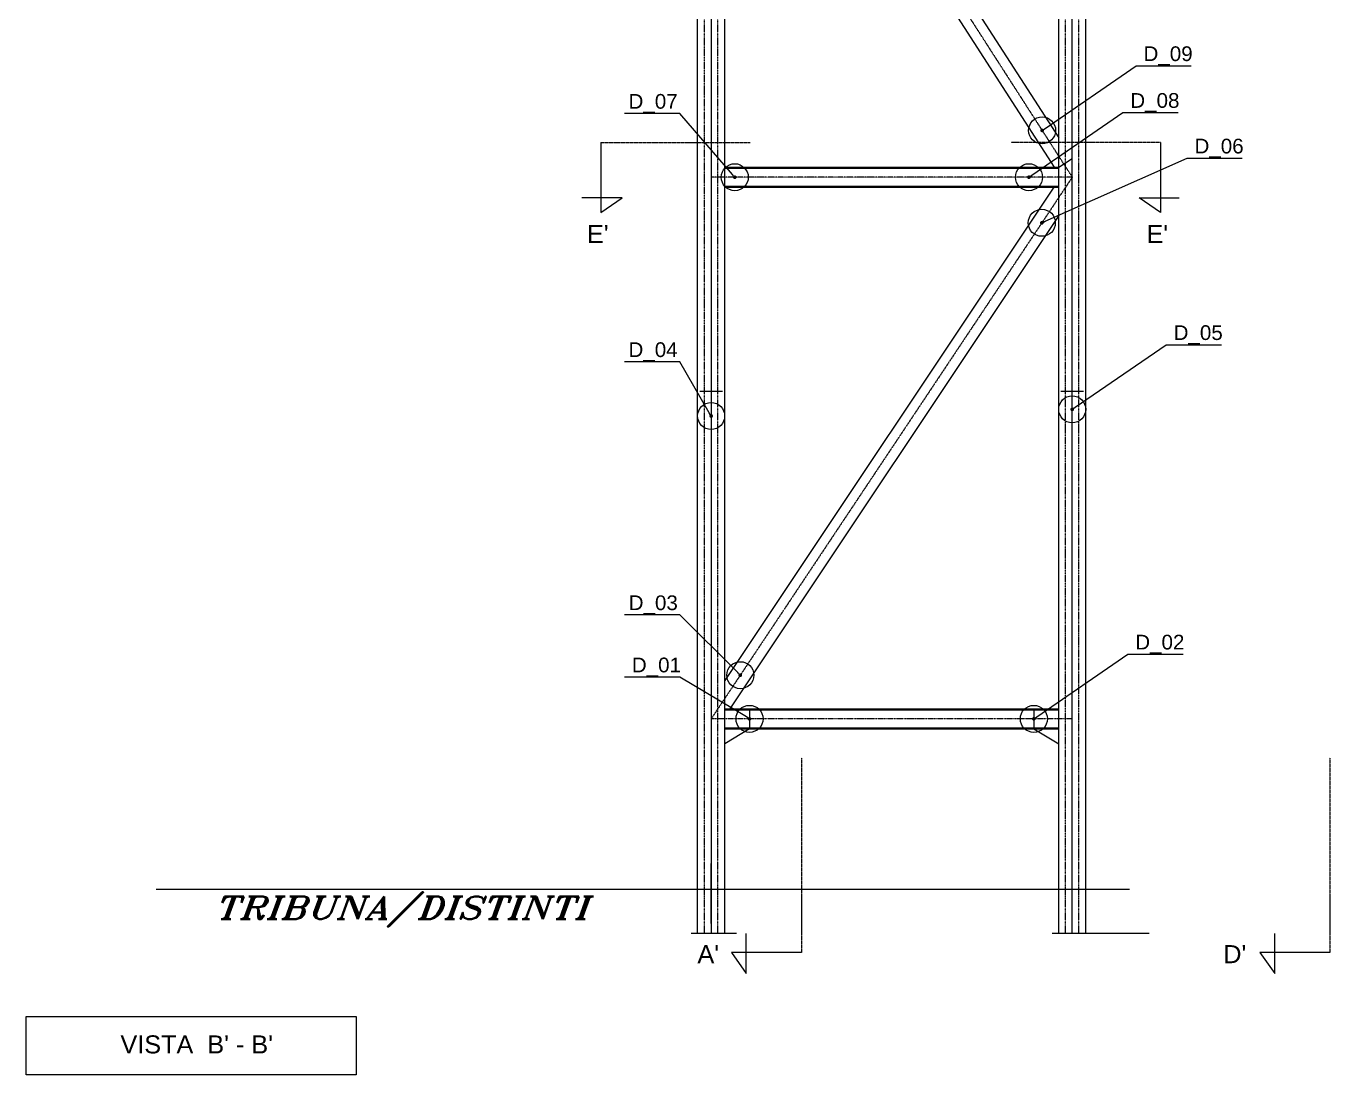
# Model space of a CAD drawing. Header units: metres. Extents: x 11 to 152679, y -40 to 137873.
# Drawn here: x 123788 to 152679, y 23541 to 46777 of the extents above; entities that cross this region are included whole.
import ezdxf
from ezdxf import colors
from ezdxf.entities.mleader import LeaderData, LeaderLine
from ezdxf.enums import TextEntityAlignment as Align
from ezdxf.math import Vec2, Vec3

# ---------------------------------------------------------------- set-up
doc = ezdxf.new("R2010")
doc.units = ezdxf.units.M
doc.linetypes.add('ASSI', pattern=[0.8, 0.4, -0.2, 0, -0.2])
doc.linetypes.add('CENTER', pattern=[2, 1.25, -0.25, 0.25, -0.25])
for name, color, linetype in [('Assi', 6, 'ASSI'), ('CA3', 6, 'Continuous'), ('CA7', 2, 'Continuous'), ('G', 5, 'Continuous'), ('Quote', 7, 'Continuous'), ('Scritte 0.2mm', 4, 'Continuous'), ('TRAT7', 2, 'CENTER'), ('TXT7', 2, 'Continuous')]:
    doc.layers.add(name, color=color, linetype=linetype)
doc.styles.add('Interprogetti Swis', font='swissl.ttf')
doc.styles.add('ROMANT', font='Romant', dxfattribs={"width": 1.25, "oblique": 20})
doc.styles.get("Standard").update_dxf_attribs({"font": 'arial.ttf'})

# ---------------------------------------------------------------- blocks, each defined once
blk = doc.blocks.new('_Dot')
at = {"color": 0, "linetype": 'ByBlock', "lineweight": -2}
blk.add_line((-0.5, 0), (-1, 0), dxfattribs=at)
at = {"color": 0, "linetype": 'ByBlock', "const_width": 0.5}
blk.add_lwpolyline([(-0.25, 0, 1), (0.25, 0, 1)], format="xyb", close=True, dxfattribs=at)

msp = doc.modelspace()

# ---------------------------------------------------------------- linework, layer by layer
msp.add_line((146668.5956, 43649.3509), (146965.5318, 43840.3527))
for centre in [(146301.7587, 44465.6065), (139491.8628, 43428.9252), (146008.9632, 43429.3509), (146295.4874, 42419.2629), (138968.5956, 38139.2626), (146968.5956, 38285.9571), (139614.0671, 32397.1324), (139818.1991, 31429.3509), (146118.5956, 31428.9252)]:
    msp.add_circle(centre, 299.1796)
at = {"layer": 'Assi'}
for p, q in [((138818.5956, 26678.9252), (138818.5956, 61623.126)), ((139118.5956, 26678.9252), (139118.5956, 61609.4698)), ((146818.5956, 26678.9252), (146818.5956, 61186.126)), ((147118.5956, 26678.9252), (147118.5956, 61186.126)), ((138968.5956, 55865.9252), (146968.5956, 43428.9252)), ((146968.5956, 43428.9252), (138968.5956, 31428.9252)), ((146968.5956, 43428.9252), (138968.5956, 43428.9252)), ((146968.5956, 31428.9252), (138968.5956, 31428.9252))]:
    msp.add_line(p, q, dxfattribs=at)
at = {"layer": 'CA3'}
msp.add_line((138968.5956, 26895.6006), (138968.5956, 28225.6684), dxfattribs=at)
at = {"layer": 'CA7'}
for p, q in [((139527.7765, 26674.1122), (138527.7765, 26674.1122)), ((147527.7765, 26674.1122), (146527.7765, 26674.1122))]:
    msp.add_line(p, q, dxfattribs=at)
for points in [[(136525.492, 44197.915), (136525.492, 42644.918), (136994.2711, 42973.5485), (136106.4318, 42973.5485)], [(148922.4137, 44197.915), (148922.4137, 42644.918), (148453.6345, 42973.5485), (149341.4738, 42973.5485)], [(140968.8902, 26254.5328), (139415.8932, 26254.5328), (139744.5237, 25785.7537), (139744.5237, 26673.5929)], [(152679.09, 26254.5328), (151126.093, 26254.5328), (151454.7235, 25785.7537), (151454.7235, 26673.5929)]]:
    msp.add_lwpolyline(points, dxfattribs=at)
msp.add_lwpolyline([(131099.7225, 23540.9673), (123788.4222, 23540.9673), (123788.4222, 24837.2126), (131099.7225, 24837.2126)], close=True, dxfattribs=at)
at = {"layer": 'G'}
for p, q in [((138668.5956, 26678.9252), (138668.5956, 61632.6854)), ((139268.5956, 26678.9252), (139268.5956, 61599.9104)), ((147268.5956, 26678.9252), (147268.5956, 61165.6417)), ((139406.6204, 55591.6254), (146668.5956, 44301.9771)), ((146968.5956, 26678.9252), (146968.5956, 55428.9252)), ((139268.5956, 54992.8732), (146565.2249, 43649.3509)), ((146668.5956, 26678.9252), (146668.5956, 54500.0783)), ((138968.5956, 50406.8509), (138968.5956, 26678.9252)), ((139268.5956, 43649.3509), (146668.5956, 43649.3509)), ((139268.5956, 43629.3509), (146668.5956, 43629.3509)), ((139268.5956, 43229.3509), (146668.5956, 43229.3509)), ((146557.8056, 43209.3509), (139268.5956, 32275.5358)), ((139268.5956, 43209.3509), (146668.5956, 43209.3509)), ((146668.5956, 42582.3146), (139379.9531, 31649.3509)), ((139218.5956, 38679.215), (138718.5956, 38679.215)), ((147218.5956, 38679.215), (146718.5956, 38679.215)), ((139268.5956, 31649.3509), (146668.5956, 31649.3509)), ((139268.5956, 31629.3509), (146668.5956, 31629.3509)), ((139818.1991, 31649.3509), (139818.1991, 31209.3509)), ((146118.5956, 31649.6844), (146118.5956, 31209.6844)), ((139268.5956, 31229.3509), (146668.5956, 31229.3509)), ((139268.5956, 31209.3509), (146668.5956, 31209.3509)), ((139818.1991, 31209.3509), (139268.5956, 30879.5888)), ((146118.9921, 31209.3509), (146668.5956, 30879.5888))]:
    msp.add_line(p, q, dxfattribs=at)
at = {"layer": 'Quote', "color": 2}
msp.add_line((148235.5722, 27649.3509), (126668.5956, 27649.3509), dxfattribs=at)
at = {"layer": 'Quote'}
msp.add_line((146968.5956, 26678.9252), (148674.9302, 26678.9252), dxfattribs=at)
at = {"layer": 'TRAT7'}
for p, q in [((136525.492, 44197.915), (139835.2861, 44197.915)), ((148922.4137, 44197.915), (145612.6195, 44197.915)), ((140968.8902, 30565.8804), (140968.8902, 26254.5328)), ((152679.09, 30565.8804), (152679.09, 26254.5328))]:
    msp.add_line(p, q, dxfattribs=at)

# ---------------------------------------------------------------- texts
at = {"layer": 'CA7'}
for s, p in [("E'", (136456.7461, 41969.9518)), ("E'", (148853.2015, 41969.9518)), ("A'", (138904.0637, 26016.5919)), ("D'", (150571.153, 26016.5919)), ("VISTA  B' - B'", (127569.5986, 24016.8491))]:
    msp.add_text(s, height=400, dxfattribs=at).set_placement(p, align=Align.CENTER)
at = {"layer": 'TXT7', "style": 'ROMANT', "oblique": 20, "width": 1.25}
msp.add_text('TRIBUNA/DISTINTI', height=500, dxfattribs=at).set_placement((127952.7745, 26994.3518))

# ---------------------------------------------------------------- leaders
at = {"layer": 'Scritte 0.2mm', "ltscale": 0.02}
ml = msp.add_multileader_mtext('Standard', dxfattribs=at)
ml.set_content('\\A1;D_09', color=256, style='Interprogetti Swis')
ml.set_leader_properties(color=7)
ml.set_arrow_properties(name='DOT')
ml.build(insert=Vec2(0, 0))
ml.multileader.update_dxf_attribs({"has_dogleg": 0, "text_left_attachment_type": 6, "text_right_attachment_type": 6, "dogleg_length": 0.36, "arrow_head_size": 81.5508})
ctx = ml.context
ctx.base_point, ctx.char_height, ctx.arrow_head_size, ctx.landing_gap_size, ctx.plane_origin = Vec3(148385.1654, 45895.3663), 326.20325, 81.5508, 163.1016, Vec3(135815.0111, 50903.4325)
ctx.left_attachment, ctx.right_attachment = 6, 6
notes = []
notes.append((ctx, [(1, (1, 1, 0), (148384.9854, 45895.3663), (1, 0), 0.18, [(0, [(146301.7587, 44465.6065)], 0, [])])]))
ctx.mtext.insert, ctx.mtext.flow_direction = Vec3(148548.267, 46328.5323), 5
ml = msp.add_multileader_mtext('Standard', dxfattribs=at)
ml.set_content('\\A1;D_07', color=256, style='Interprogetti Swis')
ml.set_leader_properties(color=7)
ml.set_arrow_properties(name='DOT')
ml.build(insert=Vec2(0, 0))
ml.multileader.update_dxf_attribs({"has_dogleg": 0, "text_left_attachment_type": 6, "text_right_attachment_type": 6, "dogleg_length": 0.36, "arrow_head_size": 81.5508})
ctx = ml.context
ctx.base_point, ctx.char_height, ctx.arrow_head_size, ctx.landing_gap_size, ctx.plane_origin = Vec3(136974.3268, 44839.4999), 326.20325, 81.5508, 163.1016, Vec3(129005.1152, 49866.3254)
ctx.left_attachment, ctx.right_attachment = 6, 6
notes.append((ctx, [(0, (1, 1, 0), (138859.6621, 44839.4999), (-1, 0), 587.1659, [(0, [(139491.8628, 43428.4995)], 0, [])])]))
ctx.mtext.insert, ctx.mtext.flow_direction = Vec3(137137.4285, 45272.6659), 5
ml = msp.add_multileader_mtext('Standard', dxfattribs=at)
ml.set_content('\\A1;D_08', color=256, style='Interprogetti Swis')
ml.set_leader_properties(color=7)
ml.set_arrow_properties(name='DOT')
ml.build(insert=Vec2(0, 0))
ml.multileader.update_dxf_attribs({"has_dogleg": 0, "text_left_attachment_type": 6, "text_right_attachment_type": 6, "dogleg_length": 0.36, "arrow_head_size": 81.5508})
ctx = ml.context
ctx.base_point, ctx.char_height, ctx.arrow_head_size, ctx.landing_gap_size, ctx.plane_origin = Vec3(148092.3699, 44859.1107), 326.20325, 81.5508, 163.1016, Vec3(135522.2156, 49867.1768)
ctx.left_attachment, ctx.right_attachment = 6, 6
notes.append((ctx, [(1, (1, 1, 0), (148092.1899, 44859.1107), (1, 0), 0.18, [(0, [(146008.9632, 43429.3509)], 0, [])])]))
ctx.mtext.insert, ctx.mtext.flow_direction = Vec3(148255.4715, 45292.2767), 5
ml = msp.add_multileader_mtext('Standard', dxfattribs=at)
ml.set_content('\\A1;D_06', color=256, style='Interprogetti Swis')
ml.set_leader_properties(color=7)
ml.set_arrow_properties(name='DOT')
ml.build(insert=Vec2(0, 0))
ml.multileader.update_dxf_attribs({"has_dogleg": 0, "text_left_attachment_type": 6, "text_right_attachment_type": 6, "dogleg_length": 0.36, "arrow_head_size": 81.5508})
ctx = ml.context
ctx.base_point, ctx.char_height, ctx.arrow_head_size, ctx.landing_gap_size, ctx.plane_origin = Vec3(149514.8476, 43849.0227), 326.20325, 81.5508, 163.1016, Vec3(135808.7398, 48857.0889)
ctx.left_attachment, ctx.right_attachment = 6, 6
notes.append((ctx, [(1, (1, 1, 0), (149514.6676, 43849.0227), (1, 0), 0.18, [(0, [(146295.4874, 42419.2629)], 0, [])])]))
ctx.mtext.insert, ctx.mtext.flow_direction = Vec3(149677.9493, 44282.1887), 5
ml = msp.add_multileader_mtext('Standard', dxfattribs=at)
ml.set_content('\\A1;D_05', color=256, style='Interprogetti Swis')
ml.set_leader_properties(color=7)
ml.set_arrow_properties(name='DOT')
ml.build(insert=Vec2(0, 0))
ml.multileader.update_dxf_attribs({"has_dogleg": 0, "text_left_attachment_type": 6, "text_right_attachment_type": 6, "dogleg_length": 0.36, "arrow_head_size": 81.5508})
ctx = ml.context
ctx.base_point, ctx.char_height, ctx.arrow_head_size, ctx.landing_gap_size, ctx.plane_origin = Vec3(149052.0023, 39715.7169), 326.20325, 81.5508, 163.1016, Vec3(136481.848, 44723.783)
ctx.left_attachment, ctx.right_attachment = 6, 6
notes.append((ctx, [(1, (1, 1, 0), (149051.8223, 39715.7169), (1, 0), 0.18, [(0, [(146968.5956, 38285.9571)], 0, [])])]))
ctx.mtext.insert, ctx.mtext.flow_direction = Vec3(149215.1039, 40148.8829), 5
ml = msp.add_multileader_mtext('Standard', dxfattribs=at)
ml.set_content('\\A1;D_04', color=256, style='Interprogetti Swis')
ml.set_leader_properties(color=7)
ml.set_arrow_properties(name='DOT')
ml.build(insert=Vec2(0, 0))
ml.multileader.update_dxf_attribs({"has_dogleg": 0, "text_left_attachment_type": 6, "text_right_attachment_type": 6, "dogleg_length": 0.36, "arrow_head_size": 81.5508})
ctx = ml.context
ctx.base_point, ctx.char_height, ctx.arrow_head_size, ctx.landing_gap_size, ctx.plane_origin = Vec3(136973.441, 39338.2893), 326.20325, 81.5508, 163.1016, Vec3(128481.848, 44576.6629)
ctx.left_attachment, ctx.right_attachment = 6, 6
notes.append((ctx, [(0, (1, 1, 0), (138859.6621, 39338.2893), (-1, 0), 587.1659, [(0, [(138968.5956, 38138.8369)], 0, [])])]))
ctx.mtext.insert, ctx.mtext.flow_direction = Vec3(137136.5426, 39771.4554), 5
ml = msp.add_multileader_mtext('Standard', dxfattribs=at)
ml.set_content('\\A1;D_03', color=256, style='Interprogetti Swis')
ml.set_leader_properties(color=7)
ml.set_arrow_properties(name='DOT')
ml.build(insert=Vec2(0, 0))
ml.multileader.update_dxf_attribs({"has_dogleg": 0, "text_left_attachment_type": 6, "text_right_attachment_type": 6, "dogleg_length": 0.36, "arrow_head_size": 81.5508})
ctx = ml.context
ctx.base_point, ctx.char_height, ctx.arrow_head_size, ctx.landing_gap_size, ctx.plane_origin = Vec3(136977.6487, 33731.48), 326.20325, 81.5508, 163.1016, Vec3(129127.3194, 38834.5327)
ctx.left_attachment, ctx.right_attachment = 6, 6
notes.append((ctx, [(0, (1, 1, 0), (138859.6621, 33731.48), (-1, 0), 587.1659, [(0, [(139614.0671, 32396.7067)], 0, [])])]))
ctx.mtext.insert, ctx.mtext.flow_direction = Vec3(137140.7503, 34164.646), 5
ml = msp.add_multileader_mtext('Standard', dxfattribs=at)
ml.set_content('\\A1;D_02', color=256, style='Interprogetti Swis')
ml.set_leader_properties(color=7)
ml.set_arrow_properties(name='DOT')
ml.build(insert=Vec2(0, 0))
ml.multileader.update_dxf_attribs({"has_dogleg": 0, "text_left_attachment_type": 6, "text_right_attachment_type": 6, "dogleg_length": 0.36, "arrow_head_size": 81.5508})
ctx = ml.context
ctx.base_point, ctx.char_height, ctx.arrow_head_size, ctx.landing_gap_size, ctx.plane_origin = Vec3(148202.0023, 32859.4442), 326.20325, 81.5508, 163.1016, Vec3(135631.848, 37867.5104)
ctx.left_attachment, ctx.right_attachment = 6, 6
notes.append((ctx, [(1, (1, 1, 0), (148201.8223, 32859.4442), (1, 0), 0.18, [(0, [(146118.5956, 31429.6844)], 0, [])])]))
ctx.mtext.insert, ctx.mtext.flow_direction = Vec3(148365.1039, 33292.6102), 5
ml = msp.add_multileader_mtext('Standard', dxfattribs=at)
ml.set_content('\\A1;D_01', color=256, style='Interprogetti Swis')
ml.set_leader_properties(color=7)
ml.set_arrow_properties(name='DOT')
ml.build(insert=Vec2(0, 0))
ml.multileader.update_dxf_attribs({"has_dogleg": 0, "text_left_attachment_type": 6, "text_right_attachment_type": 6, "dogleg_length": 0.36, "arrow_head_size": 81.5508})
ctx = ml.context
ctx.base_point, ctx.char_height, ctx.arrow_head_size, ctx.landing_gap_size, ctx.plane_origin = Vec3(137047.8499, 32352.8469), 326.20325, 81.5508, 163.1016, Vec3(129331.4514, 37866.7511)
ctx.left_attachment, ctx.right_attachment = 6, 6
notes.append((ctx, [(0, (1, 1, 0), (138859.6621, 32352.8469), (-1, 0), 587.1659, [(0, [(139818.1991, 31428.9252)], 0, [])])]))
ctx.mtext.insert, ctx.mtext.flow_direction = Vec3(137210.9515, 32786.013), 5
for ctx, leaders in notes:
    for number, flags, end, landing, length, lines in leaders:
        leader = LeaderData()
        leader.index, (leader.has_last_leader_line, leader.has_dogleg_vector, leader.attachment_direction) = number, flags
        leader.last_leader_point, leader.dogleg_vector, leader.dogleg_length = Vec3(end), Vec3(landing), length
        for number, points, colour, breaks in lines:
            line = LeaderLine()
            line.index, line.vertices, line.color, line.breaks = number, Vec3.list(points), colors.encode_raw_color(colour), breaks
            leader.lines.append(line)
        ctx.leaders.append(leader)

doc.saveas('drawing.dxf')
